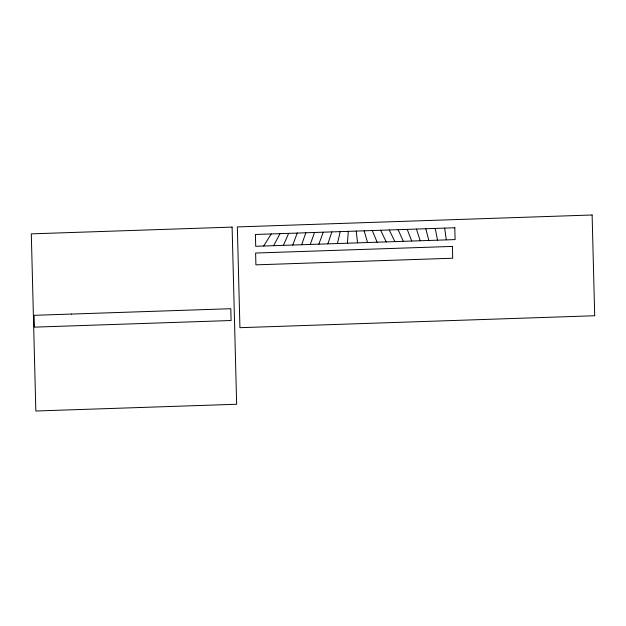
<?xml version="1.0" encoding="UTF-8"?>
<svg xmlns="http://www.w3.org/2000/svg" width="626" height="626" viewBox="0 0 626 626"><rect width="100%" height="100%" fill="white"/><g stroke="black" fill="none" stroke-linecap="round" stroke-linejoin="round"><path stroke-width="0.94" d="M347.414 243.201L348.291 231.354M337.43 243.537L340.208 231.628M327.875 243.858L331.866 231.902M301.685 244.743L305.824 232.778M310.269 244.453L314.51 232.489M318.869 244.163L323.251 232.199M292.741 245.04L297.24 233.068M283.359 245.361L288.664 233.357M273.625 245.682L279.994 233.655M263.702 246.018L271.222 233.944M389.255 229.977L394.896 241.605M380.624 230.266L386.234 241.894M398.128 229.679L403.324 241.323M372.267 230.548L377.142 242.199M407.213 229.374L411.728 241.041M416.454 229.061L420.226 240.752M364.16 230.822L367.54 242.528M425.805 228.748L428.841 240.462M435.219 228.427L437.543 240.173M444.671 228.114L446.307 239.875M356.217 231.088L357.556 242.865M232.105 227.105L31.3 233.858L35.838 411.008L236.644 404.255L232.105 227.105M592.118 214.992L237.34 226.925L239.922 327.688L594.7 315.747L592.118 214.992M454.805 227.77L255.4 234.476L255.705 246.292L455.102 239.586L454.805 227.77M452.395 246.417L255.611 253.037L255.909 264.845L452.7 258.225L452.395 246.417M71.497 314.064L34.086 315.324L34.399 327.14L231.088 320.52L230.783 308.712L71.497 314.064"/></g></svg>
